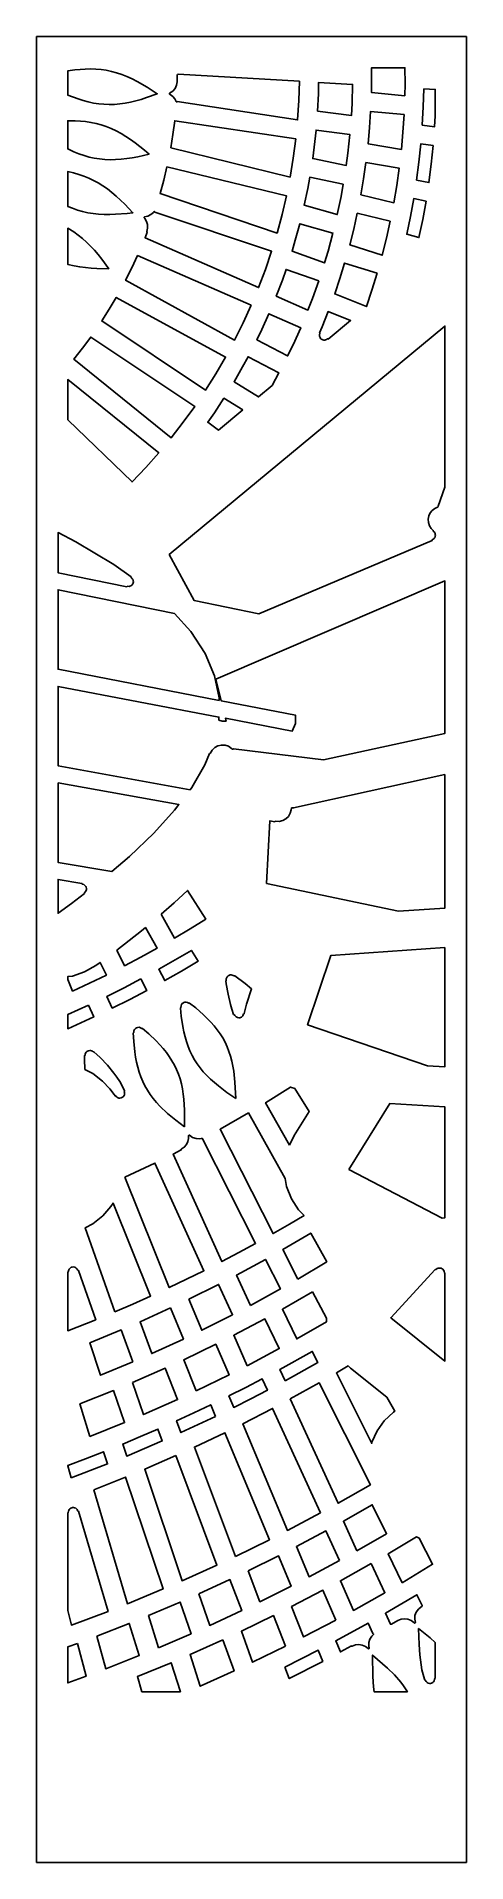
# Model space of a CAD drawing. Extents: x 0 to 400, y 0 to 1700.
import ezdxf

# ---------------------------------------------------------------- set-up
doc = ezdxf.new("R2010")
doc.units = 0
doc.layers.add('CUT', color=1, linetype='CONTINUOUS')
doc.layers.add('OUTLINE', color=7, linetype='CONTINUOUS')

msp = doc.modelspace()

# ---------------------------------------------------------------- linework, layer by layer
at = {"layer": 'CUT'}
for points in [[(57.83, 1637.34), (52.98, 1638.09), (48.16, 1639.11), (43.36, 1640.39), (38.58, 1641.89), (29, 1645.52), (29, 1667.91), (35.52, 1668.89), (40.44, 1669.43), (45.34, 1669.75), (50.23, 1669.85), (55.11, 1669.69), (59.98, 1669.26), (64.83, 1668.54), (69.67, 1667.54), (74.49, 1666.24), (79.3, 1664.64), (84.09, 1662.77), (88.85, 1660.63), (93.6, 1658.24), (103, 1652.83), (112.29, 1646.79), (102.35, 1643.11), (97.36, 1641.48), (92.37, 1640.05), (87.39, 1638.85), (82.42, 1637.89), (77.46, 1637.21), (72.51, 1636.8), (67.6, 1636.69), (62.7, 1636.87)], [(342.65, 1644.93), (311.53, 1647.98), (311.66, 1671), (342.78, 1671), (342.83, 1655.83)], [(128.67, 1641.88), (126.71, 1644.28), (124.22, 1646.12), (123.82, 1646.34), (123.65, 1646.77), (123.84, 1647.2), (126.75, 1649.21), (128.85, 1651.71), (130.21, 1654.68), (130.76, 1657.93), (130.98, 1664.08), (131.17, 1664.49), (131.37, 1664.62), (131.6, 1664.65), (131.62, 1665.1), (244.63, 1658.33), (244.05, 1640.32), (242.88, 1622.37), (130.91, 1639.41), (130.74, 1639.19), (130.52, 1639.08), (130.27, 1639.07), (130.03, 1639.16), (129.78, 1639.47)], [(293.52, 1637.95), (292.9, 1626.35), (261.45, 1630.58), (262.22, 1646.58), (262.48, 1657.26), (294.02, 1655.37)], [(360.2, 1651.41), (371, 1650.76), (371, 1626.23), (370.42, 1615.94), (358.9, 1617.49), (359.76, 1634.43)], [(45.67, 1620.79), (50.53, 1620.04), (55.34, 1619.03), (60.1, 1617.73), (64.81, 1616.15), (69.46, 1614.29), (74.06, 1612.13), (78.6, 1609.7), (83.08, 1607.01), (87.51, 1604.09), (91.88, 1600.94), (100.47, 1594.12), (104.7, 1590.53), (94.25, 1588.1), (89.04, 1587.11), (83.86, 1586.31), (78.71, 1585.73), (73.6, 1585.39), (68.55, 1585.32), (63.54, 1585.52), (58.6, 1586), (53.72, 1586.78), (48.91, 1587.83), (44.16, 1589.17), (39.47, 1590.76), (34.84, 1592.6), (29, 1595.3), (29, 1621.61), (35.81, 1621.57), (40.76, 1621.29)], [(124.81, 1596.25), (126.88, 1608.85), (128.58, 1621.52), (241.15, 1604.65), (238.83, 1586.85), (235.93, 1569.16)], [(340.92, 1611.04), (339.47, 1594.82), (308.51, 1600.1), (309.87, 1615.18), (310.85, 1630.3), (341.97, 1627.31)], [(289.68, 1591.42), (288.17, 1579.95), (256.96, 1586.42), (258.97, 1602.26), (260.07, 1612.85), (291.53, 1608.7)], [(369.08, 1598.47), (367.31, 1581.2), (365.1, 1564.01), (353.65, 1566.38), (355.82, 1583.15), (357.55, 1599.99)], [(304.32, 1567.62), (306.47, 1582.58), (337.44, 1577.37), (335.14, 1561.27), (332.43, 1545.24), (301.8, 1552.73)], [(57.75, 1534.65), (52.67, 1535.19), (47.68, 1536), (42.8, 1537.08), (38.02, 1538.44), (33.33, 1540.07), (29, 1541.86), (29, 1574.21), (34.51, 1573), (39.28, 1571.67), (43.96, 1570.08), (48.56, 1568.22), (53.06, 1566.09), (57.47, 1563.68), (61.79, 1561), (66.01, 1558.05), (70.14, 1554.85), (74.18, 1551.42), (78.14, 1547.78), (82.02, 1543.96), (89.6, 1535.94), (84.19, 1535.32), (73.45, 1534.47), (68.15, 1534.31), (62.91, 1534.36)], [(121.26, 1578.6), (232.48, 1551.74), (228.43, 1534.3), (223.8, 1517), (114.99, 1553.88), (118.31, 1566.19)], [(285.44, 1562.5), (283.36, 1551.13), (279.85, 1534.16), (249.04, 1542.84), (252.29, 1558.45), (254.2, 1568.9)], [(362.41, 1546.73), (359.32, 1529.69), (355.78, 1512.74), (344.49, 1515.93), (347.94, 1532.46), (350.97, 1549.07)], [(106.27, 1534.15), (108.69, 1536.27), (109.15, 1536.79), (109.34, 1536.94), (109.8, 1536.97), (110, 1536.85), (110.18, 1536.52), (218.65, 1500.01), (212.89, 1483.04), (206.57, 1466.26), (100.98, 1512.7), (102.95, 1517.88), (102.64, 1518.14), (102.57, 1518.35), (103.32, 1521.69), (103.24, 1524.86), (102.38, 1527.9), (100.77, 1530.62), (100.13, 1531.33), (100.09, 1531.58), (100.16, 1531.83), (100.33, 1532.02), (100.57, 1532.13), (103.43, 1532.73)], [(329.06, 1528.03), (325.52, 1512.18), (321.58, 1496.42), (291.41, 1506.09), (295.09, 1520.73), (298.4, 1535.45)], [(60.64, 1492.68), (67.16, 1483.82), (56.18, 1484.02), (50.77, 1484.33), (45.43, 1484.82), (40.18, 1485.51), (35.04, 1486.43), (29, 1487.88), (29, 1521.48), (34.57, 1518.09), (38.67, 1515.17), (42.64, 1511.99), (46.47, 1508.56), (50.18, 1504.89), (53.78, 1501.01), (57.26, 1496.93)], [(271.24, 1500.27), (267.95, 1489.19), (237.72, 1500.06), (240.74, 1510.25), (244.92, 1525.62), (275.76, 1517)], [(199.75, 1449.83), (192.31, 1433.47), (184.32, 1417.34), (82.85, 1473.05), (88.58, 1484.5), (93.97, 1496.09)], [(262.52, 1472.4), (256.69, 1456.06), (252.53, 1445.26), (223.02, 1458.28), (228.7, 1473.19), (232.24, 1483.21)], [(316.87, 1479.53), (312.1, 1464), (306.92, 1448.59), (277.39, 1460.4), (282.21, 1474.71), (286.67, 1489.14)], [(166.79, 1385.97), (157.19, 1370.61), (60.72, 1435.24), (67.61, 1446.11), (74.17, 1457.16), (175.87, 1401.59)], [(370.79, 1237.32), (371.02, 1236.49), (371.09, 1235.65), (370.99, 1234.81), (370.74, 1234), (370.34, 1233.27), (369.81, 1232.61), (369.16, 1232.07), (368.25, 1231.55), (368.1, 1231.13), (368.15, 1230.91), (206.94, 1162.57), (146.73, 1174.87), (123.41, 1217.6), (380, 1430.43), (380, 1280.46), (373.74, 1262.6), (373.53, 1262.54), (373.5, 1262.14), (373.37, 1261.96), (372.51, 1261.51), (370.61, 1260.72), (368.12, 1258.87), (366.17, 1256.46), (364.88, 1253.64), (364.33, 1250.59), (364.56, 1247.49), (365.54, 1244.55), (367.23, 1241.95), (369.1, 1240.23), (368.95, 1239.94), (369.04, 1239.5), (370.18, 1238.41)], [(238.64, 1413.05), (233.63, 1402.58), (205.01, 1417.69), (209.63, 1427.31), (216.21, 1441.88), (245.77, 1428.92)], [(264.31, 1418.97), (263.83, 1419.7), (263.4, 1420.93), (263.35, 1422.22), (263.71, 1423.71), (263.66, 1423.94), (263.35, 1424.24), (265.72, 1429.8), (271.32, 1443.85), (292.2, 1435.56), (271.37, 1418.28), (270.98, 1418.5), (270.75, 1418.48), (269.81, 1417.88), (269, 1417.54), (268.16, 1417.37), (267.29, 1417.37), (266.43, 1417.55), (265.64, 1417.88), (264.92, 1418.36)], [(136.49, 1340.92), (125.32, 1326.47), (34.74, 1399.59), (42.74, 1409.8), (50.43, 1420.21), (147.15, 1355.68)], [(219.15, 1374.97), (206.41, 1364.41), (183.74, 1378.51), (191.76, 1392.44), (196.89, 1401.84), (225.57, 1386.77)], [(101.57, 1298.7), (88.9, 1285.27), (29, 1343.24), (29, 1380.64), (113.74, 1312.47)], [(191.92, 1352.38), (169.33, 1333.65), (159.29, 1340.93), (165.44, 1349.79), (174.34, 1363.27)], [(89.54, 1190.31), (88.76, 1189.29), (87.73, 1188.54), (86.93, 1188.23), (86.09, 1188.07), (84.59, 1188.13), (84.38, 1188.04), (84.14, 1187.67), (20, 1200.78), (20, 1238.23), (36.65, 1229.63), (71.77, 1208.53), (88.17, 1196.83), (88.08, 1196.63), (88.14, 1196.18), (88.9, 1195.47), (89.42, 1194.79), (89.81, 1194.03), (90.04, 1193.2), (90.1, 1192.36), (89.99, 1191.5), (89.89, 1191.09)], [(171.67, 1062.81), (172.67, 1062.62), (173.58, 1062.55), (174.6, 1062.56), (175.8, 1062.7), (176.37, 1062.59), (175.72, 1065.26), (237.9, 1053.38), (240.87, 1060.54), (240.87, 1068.26), (171.75, 1081.6), (166.9, 1101.56), (380, 1193.12), (380, 1051.12), (266.84, 1026.66), (183.12, 1036.88), (182.88, 1036.58), (182.64, 1036.49), (182.39, 1036.52), (181.48, 1037.27), (178.64, 1039.17), (175.44, 1040.22), (172.07, 1040.37), (168.78, 1039.6), (165.81, 1037.97), (163.41, 1035.61), (161.69, 1032.62), (161.34, 1032.35), (160.94, 1032.37), (156.69, 1021.88), (144.4, 1000.84), (142.79, 998.7), (20, 1021.01), (20, 1095.01), (169.65, 1066.42), (169.61, 1063.53), (170.6, 1063.12)], [(169.83, 1081.97), (20, 1110.89), (20, 1184.89), (128.34, 1162.97), (143.43, 1146.15), (156.97, 1125.51), (165.72, 1104.89), (169.86, 1084.25)], [(20, 1005.13), (132.45, 984.92), (128.49, 979.65), (109.14, 958.26), (86.56, 936.66), (70.07, 922.6), (20, 931.13)], [(380, 1012.97), (380, 888.53), (336.81, 885.73), (214.11, 911.47), (216.99, 969.73), (221.81, 968.86), (222.01, 969.21), (222.42, 969.36), (225.8, 969.22), (229.07, 969.99), (232.02, 971.6), (234.42, 973.94), (236.1, 976.85), (236.96, 980.13), (237.11, 981.45), (237.31, 981.83), (237.63, 981.99), (237.94, 982.02), (239.12, 981.81)], [(46.41, 906.7), (46.38, 905.87), (46.18, 905.03), (45.6, 903.91), (44.59, 902.81), (44.53, 902.59), (44.66, 902.19), (32.51, 892.76), (20, 883.75), (20, 915.25), (42.26, 911.5), (42.26, 911.28), (42.51, 910.9), (43.96, 910.42), (44.67, 909.98), (45.3, 909.4), (45.8, 908.72), (46.17, 907.95)], [(115.85, 882.78), (128.04, 893.3), (140.3, 905.03), (157.36, 878.3), (142.96, 869.32), (128.35, 860.56)], [(74.63, 849.49), (97.74, 867.43), (101.28, 870.37), (112.1, 851.2), (97.08, 842.9), (81.86, 834.83)], [(380, 851.71), (380, 740.78), (363.67, 741.84), (252.16, 779.99), (273.78, 844.3)], [(49.34, 818.65), (33.54, 811.29), (29, 821.95), (29, 824.71), (33.36, 825.26), (44.69, 829.07), (55.03, 835.04), (59.14, 838), (64.95, 826.23)], [(134.89, 829.88), (119.28, 821), (113.71, 831.56), (129.04, 840.26), (144.16, 849.18), (150.28, 839)], [(97.16, 822.56), (102.75, 811.98), (86.72, 803.59), (70.48, 795.45), (65.46, 806.37), (81.41, 814.34)], [(186.87, 786.64), (185.72, 787.21), (185.07, 787.78), (184.55, 788.44), (184.01, 789.42), (183.81, 789.54), (183.38, 789.54), (181.73, 794.31), (180.4, 798.87), (178.2, 808.3), (176.46, 818.03), (176.06, 820.68), (176.44, 820.9), (176.55, 821.1), (176.56, 822.57), (176.94, 823.81), (177.38, 824.55), (178.3, 825.47), (179.04, 825.92), (180.28, 826.3), (181.15, 826.33), (181.99, 826.21), (182.8, 825.92), (183.76, 825.38), (183.99, 825.38), (184.36, 825.62), (194.09, 818.36), (200.07, 813.35), (195.29, 799.11), (193.26, 790.28), (192.82, 790.22), (192.64, 790.07), (192.26, 789.02), (191.84, 788.27), (191.27, 787.62), (190.6, 787.1), (189.82, 786.71), (189, 786.48), (188.15, 786.42)], [(185.42, 711.25), (177.11, 716.99), (169.15, 722.96), (161.77, 729.3), (158.36, 732.65), (155.16, 736.11), (152.2, 739.71), (149.47, 743.45), (146.99, 747.33), (144.76, 751.36), (142.77, 755.52), (141.02, 759.81), (139.5, 764.24), (138.18, 768.78), (137.06, 773.43), (136.11, 778.19), (134.63, 787.93), (133.83, 795.52), (134.22, 795.73), (134.34, 795.93), (134.42, 797.47), (134.84, 798.68), (135.6, 799.72), (136.62, 800.49), (137.01, 800.69), (137.82, 800.94), (139.11, 801.02), (140.37, 800.73), (141.71, 799.97), (142.16, 800.03), (142.32, 800.18), (148.09, 795.6), (155.42, 789.21), (158.88, 785.91), (162.16, 782.5), (165.24, 778.99), (168.12, 775.36), (170.77, 771.6), (173.19, 767.71), (175.36, 763.67), (177.29, 759.49), (178.98, 755.17), (180.43, 750.71), (181.65, 746.12), (182.66, 741.4), (183.47, 736.58), (184.59, 726.63)], [(48.26, 798.14), (53.3, 787.2), (29, 776.18), (29, 789.39)], [(137.81, 684.92), (129.71, 691.07), (121.98, 697.45), (114.86, 704.18), (111.59, 707.7), (108.54, 711.34), (105.73, 715.1), (103.16, 718.99), (100.85, 723.02), (98.81, 727.17), (97, 731.45), (95.45, 735.86), (94.14, 740.38), (93.04, 745.02), (92.14, 749.76), (91.42, 754.59), (90.41, 764.48), (89.97, 772.3), (90.19, 772.35), (90.5, 772.68), (90.65, 774.21), (91.13, 775.41), (91.94, 776.4), (92.99, 777.13), (94.22, 777.52), (95.5, 777.54), (96.74, 777.19), (98.04, 776.37), (98.27, 776.35), (98.66, 776.56), (104.35, 771.6), (111.42, 764.83), (114.74, 761.34), (117.87, 757.77), (120.81, 754.09), (123.53, 750.3), (126.02, 746.4), (128.26, 742.37), (130.26, 738.2), (132, 733.9), (133.48, 729.47), (134.72, 724.92), (135.73, 720.23), (136.51, 715.44), (137.09, 710.53), (137.73, 700.46)], [(81.4, 713.98), (80.63, 712.93), (79.97, 712.38), (78.8, 711.81), (77.52, 711.62), (76.67, 711.7), (75.44, 712.13), (74.4, 712.89), (73.7, 713.69), (73.48, 713.76), (73.06, 713.67), (72.08, 715.13), (68.06, 720.23), (61.44, 727.38), (52.27, 734.57), (44.87, 738.34), (44.58, 747.92), (44.57, 751.03), (44.98, 751.19), (45.11, 751.38), (45.25, 752.4), (45.67, 753.62), (46.15, 754.33), (46.75, 754.94), (47.45, 755.42), (48.24, 755.76), (49.5, 755.97), (50.35, 755.9), (51.17, 755.67), (51.93, 755.29), (52.83, 754.62), (53.06, 754.59), (53.45, 754.78), (59.1, 749.38), (65.88, 742.25), (72.03, 734.84), (74.81, 731), (77.36, 727.07), (79.67, 723.02), (81.89, 718.47), (81.7, 718.35), (81.52, 717.94), (81.8, 716.92), (81.9, 716.06), (81.72, 714.78)], [(235.23, 667.93), (213.1, 707.36), (236.4, 721.97), (240.29, 720.64), (253.52, 699.3), (239.62, 676.94)], [(237.13, 617.98), (243.83, 607.65), (248.96, 602.47), (235.3, 594.3), (220.06, 585.46), (170.82, 682.67), (197.19, 697.8), (231.46, 636.91), (232.69, 629.47)], [(290.57, 645.27), (328.66, 706.53), (380, 703.42), (380, 600.2), (377.28, 599.92)], [(141.97, 677.16), (142.21, 677.12), (145.18, 675.05), (148.39, 673.94), (151.76, 673.74), (153.35, 674.1), (154.09, 674.16), (154.52, 674.02), (154.67, 673.83), (154.73, 673.61), (154.62, 673.22), (203.83, 576.32), (188.25, 567.83), (172.51, 559.51), (127.15, 659.51), (134.64, 663.41), (134.57, 663.58), (134.66, 664.02), (137.41, 665.96), (139.45, 668.32), (140.83, 671.1), (141.48, 674.14), (141.42, 676.77), (141.54, 676.97)], [(82.13, 637.9), (110.18, 651.1), (155.74, 550.94), (123.44, 535.24)], [(72.89, 512.7), (45.3, 590.98), (52.47, 594.67), (61.63, 601.91), (69.2, 610.78), (71.22, 613.84), (106.16, 527.26), (89.6, 519.89)], [(243.04, 543.14), (229.08, 570.61), (255.14, 586.01), (270.09, 559.24)], [(199.03, 518.65), (186.05, 546.86), (212.89, 561.44), (226.9, 533.92)], [(34.32, 554.46), (35.55, 554.19), (36.67, 553.57), (37.56, 552.66), (38.28, 551.32), (38.47, 551.19), (38.91, 551.18), (55.11, 505.34), (29, 495.05), (29, 549.47), (29.41, 549.63), (29.55, 549.82), (29.68, 550.91), (29.93, 551.72), (30.32, 552.48), (30.85, 553.14), (31.5, 553.69), (32.24, 554.1), (33.05, 554.36)], [(377.38, 552.8), (378.07, 552.25), (378.63, 551.58), (379.21, 550.4), (379.45, 548.85), (379.59, 548.66), (380, 548.5), (380, 466.86), (329.51, 507.23), (370.92, 552.05), (371.34, 551.89), (371.56, 551.94), (372.79, 552.91), (373.59, 553.27), (374.45, 553.46), (375.75, 553.44), (376.6, 553.2)], [(141.76, 524.44), (169.38, 538.19), (182.42, 509.94), (153.74, 495.54)], [(256.79, 531.2), (269.79, 506.82), (269.69, 503.33), (242.15, 487.42), (228.75, 515.11)], [(124.63, 516.3), (136.66, 487.34), (107.19, 473.84), (96.27, 503.43)], [(89.65, 466.18), (59.42, 453.62), (49.59, 483.86), (78.68, 495.83)], [(195.97, 462.48), (183.55, 490.9), (212.42, 506.12), (225.87, 478.38)], [(148.45, 438.97), (137.04, 468.09), (166.73, 482.41), (179.21, 453.95)], [(89.28, 446.75), (119.76, 460.13), (131.22, 430.96), (99.62, 416.95)], [(231.3, 448.56), (226.48, 459.04), (256.52, 475.78), (261.72, 465.57)], [(323.59, 411.14), (316.86, 401.72), (312.08, 391.18), (311.85, 390.22), (278.99, 455.79), (290.03, 462.34), (292.04, 460.36), (326.03, 433.2), (333.22, 420.05), (331.99, 419.1)], [(194.59, 442.24), (209.98, 450.22), (214.83, 439.73), (199.24, 431.62), (183.51, 423.66), (179.06, 434.4)], [(236.13, 431.56), (262.97, 446.52), (310.63, 351.67), (280.6, 334.46)], [(49.53, 396.46), (40.3, 426.91), (71.55, 439.33), (81.94, 409.48)], [(166.56, 415.34), (150.53, 407.7), (134.36, 400.23), (130.3, 411.24), (146.26, 418.59), (162.09, 426.1)], [(264.33, 325.47), (233.47, 309.08), (192.09, 408.52), (219.66, 422.73)], [(100.49, 385.3), (83.89, 378.34), (80.23, 389.6), (96.62, 396.45), (112.87, 403.46), (116.95, 392.44)], [(185.05, 284.99), (146.92, 386.72), (175.19, 400.15), (216.74, 300.54)], [(32.14, 358.03), (29, 369.17), (29, 369.58), (45.69, 375.87), (62.35, 382.37), (66.03, 371.09)], [(129.59, 378.82), (167.9, 276.91), (135.4, 262.24), (100.62, 366.18)], [(53.23, 346.97), (82.88, 358.78), (117.81, 254.64), (84.53, 240.87)], [(33.58, 330.48), (34.45, 330.47), (35.29, 330.31), (36.46, 329.74), (37.13, 329.2), (37.67, 328.52), (38.34, 327.12), (38.52, 326.98), (38.96, 326.95), (66.52, 233.77), (32.47, 220.95), (29, 234.48), (29, 325.5), (29.41, 325.66), (29.55, 325.85), (29.69, 326.96), (29.94, 327.79), (30.35, 328.55), (30.89, 329.21), (31.93, 329.99), (32.74, 330.32)], [(298.08, 290.22), (285.53, 317.74), (312.31, 333.06), (325.69, 306.13)], [(281.87, 281.19), (253.56, 265.96), (241.8, 294.1), (269.27, 308.75)], [(340.06, 260.44), (327.19, 287.5), (353.39, 303.17), (356.01, 301.89), (368.56, 277.64)], [(196.99, 271.55), (225.12, 285.52), (236.93, 257.32), (207.9, 242.79)], [(311.21, 278.25), (324.14, 251.15), (294.88, 234.64), (282.78, 262.33)], [(151.1, 250.13), (179.91, 263.39), (190.87, 234.58), (161.16, 220.77)], [(113.33, 199.94), (104.17, 229.88), (133.62, 242.4), (143.73, 212.99)], [(278.54, 225.73), (248.52, 209.94), (237.23, 238.26), (266.39, 253.48)], [(358.5, 238.29), (357.96, 237.97), (355.26, 235.83), (353.27, 233.08), (352.1, 229.88), (351.85, 226.49), (352.46, 223.29), (352.38, 223.08), (352.02, 222.82), (351.58, 222.88), (351.03, 223.48), (348.46, 225.36), (345.48, 226.53), (342.31, 226.9), (339.15, 226.44), (336.17, 225.17), (330.37, 221.76), (330.06, 221.67), (329.84, 221.71), (329.53, 221.97), (329.28, 221.82), (324.62, 232.04), (353.96, 249.24), (358.92, 239.24), (358.75, 239.14), (358.83, 238.97), (358.75, 238.53)], [(56.21, 210.84), (86.3, 222.6), (95.51, 192.6), (64.45, 180.33)], [(231.77, 201.44), (201.01, 186.39), (190.56, 215.33), (220.43, 229.81)], [(309.27, 204.89), (309.11, 201.71), (309.53, 199.52), (309.26, 199.13), (309.03, 199.05), (308.79, 199.06), (308.57, 199.17), (305.99, 201.16), (303.06, 202.41), (299.9, 202.86), (296.74, 202.48), (293.75, 201.32), (293.31, 201.32), (293.01, 201.6), (282.77, 195.97), (278.41, 206.43), (308.52, 222.92), (312.99, 213.14), (313.34, 213.01), (313.56, 212.61), (313.42, 212.16), (312.94, 211.59), (311.9, 210.62), (310.21, 207.93)], [(37.96, 204.02), (46.24, 173.44), (29, 167.13), (29, 200.76)], [(173.35, 207.29), (183.85, 178.3), (152.36, 164.02), (142.78, 193.56)], [(370.32, 170.24), (369.9, 169.04), (369.43, 168.33), (368.84, 167.72), (368.14, 167.23), (367.36, 166.9), (366.54, 166.72), (365.68, 166.69), (364.45, 166.96), (363.34, 167.57), (362.44, 168.49), (361.72, 169.84), (361.31, 170.02), (361.09, 169.98), (360.82, 170.74), (359.58, 175.02), (358.55, 179.42), (357.72, 183.94), (356.56, 193.28), (355.9, 202.93), (355.38, 217.7), (366.11, 209.01), (371, 204.79), (371, 171.68), (370.59, 171.52), (370.45, 171.33)], [(231.01, 181.95), (261.89, 197.7), (266.27, 187.22), (235.07, 171.25)], [(338.92, 168.02), (341.55, 164.53), (345.07, 159), (314.07, 159), (313.54, 163.68), (312.93, 173.3), (312.71, 193.13), (326.66, 181), (333.1, 174.68)], [(97.94, 159), (93.91, 173), (125.18, 185.96), (133.94, 159)]]:
    msp.add_lwpolyline(points, close=True, dxfattribs=at)
at = {"layer": 'OUTLINE'}
msp.add_lwpolyline([(0, 0), (400, 0), (400, 1700), (0, 1700)], close=True, dxfattribs=at)

doc.saveas('drawing.dxf')
